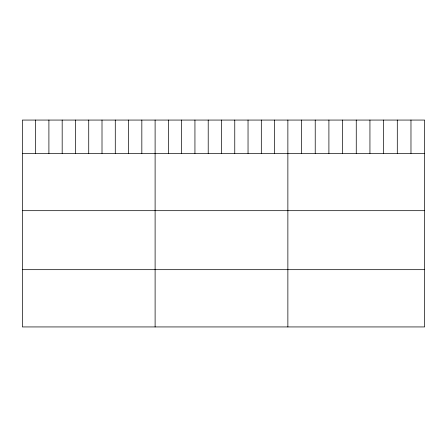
<?xml version="1.0" encoding="UTF-8"?>
<svg xmlns="http://www.w3.org/2000/svg" width="447" height="447" viewBox="0 0 447 447"><rect width="100%" height="100%" fill="white"/><g stroke="black" fill="none" stroke-linecap="round" stroke-linejoin="round"><path stroke-width="0.67" d="M424.65 153.422L424.65 326.936L22.35 326.936L22.35 120.064L424.65 120.064L424.65 153.422L22.35 153.422M22.35 210.682L424.65 210.682M22.35 269.675L424.65 269.675M410.972 120.064L410.972 153.422M397.294 120.064L397.294 153.422M383.615 120.064L383.615 153.422M369.937 120.064L369.937 153.422M356.259 120.064L356.259 153.422M342.581 120.064L342.581 153.422M328.903 120.064L328.903 153.422M315.224 120.064L315.224 153.422M301.546 120.064L301.546 153.422M287.868 120.064L287.868 326.936M274.592 120.064L274.592 153.422M261.316 120.064L261.316 153.422M248.04 120.064L248.04 153.422M234.764 120.064L234.764 153.422M221.488 120.064L221.488 153.422M208.213 120.064L208.213 153.422M194.937 120.064L194.937 153.422M181.661 120.064L181.661 153.422M168.385 120.064L168.385 153.422M155.109 120.064L155.109 326.936M141.833 120.064L141.833 153.422M128.557 120.064L128.557 153.422M115.281 120.064L115.281 153.422M102.005 120.064L102.005 153.422M88.73 120.064L88.73 153.422M75.454 120.064L75.454 153.422M62.178 120.064L62.178 153.422M48.902 120.064L48.902 153.422M35.626 120.064L35.626 153.422"/></g></svg>
